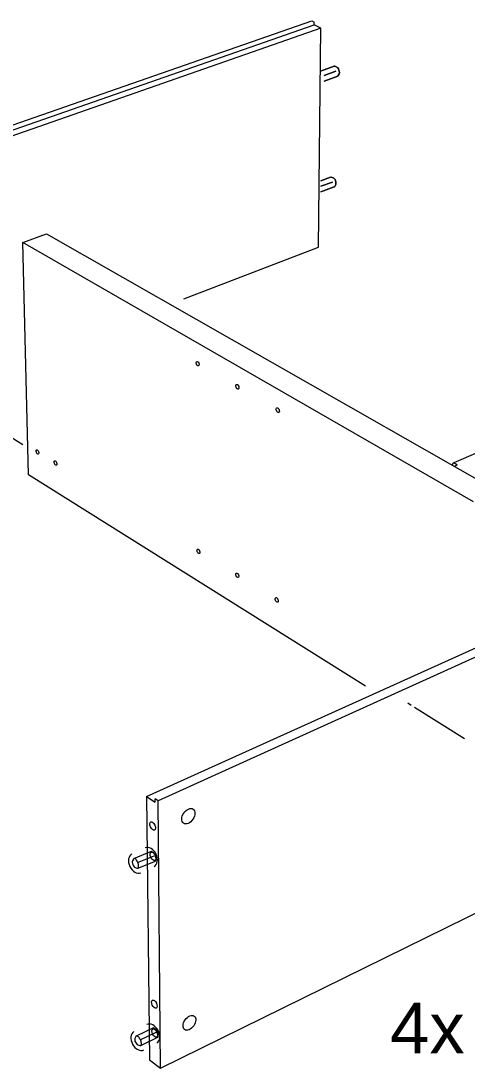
# Model space of a CAD drawing. Header units: metres. Extents: x -6.4 to 35.9, y -8.9 to 6.5.
# Drawn here: x 26.602 to 27.215, y 2.796 to 4.234 of the extents above; entities that cross this region are included whole.
import ezdxf

# ---------------------------------------------------------------- set-up
doc = ezdxf.new("R2010")
doc.units = ezdxf.units.M
doc.header["$MEASUREMENT"] = 0
doc.layers.add('PDF5_Geometry_Num_Penna__7_Num_Penna__7_Num_Penna__7_Num_Penna__7', color=7, linetype='Continuous', lineweight=18)
doc.layers.add('PDF5_Text_Num_Penna__7_Num_Penna__7_Num_Penna__7_Num_Penna__7', color=7, linetype='Continuous', lineweight=18)
doc.styles.add('GENERATED_STYLE_1', font='')
doc.styles.get('GENERATED_STYLE_1').set_extended_font_data('Arial')

msp = doc.modelspace()

# ---------------------------------------------------------------- linework, layer by layer
at = {"layer": 'PDF5_Geometry_Num_Penna__7_Num_Penna__7_Num_Penna__7_Num_Penna__7', "color": 7, "linetype": 'Continuous', "lineweight": 18, "flags": 128}
for points in [[(25.818, 3.8225), (27.0017, 4.234), (27.0047, 4.2325)], [(25.8212, 3.8164), (27.0047, 4.2287)], [(26.8256, 3.8525), (27.011, 3.9232), (27.0139, 4.2242), (27.0047, 4.2287)], [(27.0047, 4.2287), (27.0047, 4.2325)], [(27.0139, 4.2242), (25.8297, 3.8107), (25.8212, 3.8164), (25.8209, 3.8206)], [(26.6044, 3.9297), (26.6371, 3.9416)], [(26.6371, 3.9416), (27.2573, 3.588)], [(27.2237, 3.5736), (26.6044, 3.9297)], [(26.612, 3.6105), (26.6044, 3.9297)], [(26.6046, 3.6517), (26.4695, 3.7361)], [(26.7746, 3.1689), (28.0153, 3.7286), (28.0233, 3.7247)], [(28.0321, 3.7247), (26.7902, 3.1628)], [(27.1951, 3.6248), (27.1952, 3.6252), (27.1953, 3.6257), (27.1955, 3.6261), (27.1957, 3.6265), (27.196, 3.6268), (27.1964, 3.6271), (27.1967, 3.6273)], [(27.1951, 3.6234), (27.1951, 3.6248)], [(27.0754, 3.3206), (26.612, 3.6105)], [(27.1971, 3.6223), (27.1995, 3.6233)], [(27.1995, 3.6233), (27.1999, 3.6235)], [(26.7784, 2.8071), (26.7936, 2.7959), (27.9999, 3.3885)], [(27.1382, 3.294), (27.1336, 3.2969)], [(27.2116, 3.2482), (27.1428, 3.2911)], [(26.7746, 3.1689), (26.7863, 3.1609)], [(26.7746, 3.1689), (26.7784, 2.8071)], [(26.7936, 2.7959), (26.7902, 3.1628), (26.7863, 3.1655)], [(26.7863, 3.1609), (26.7863, 3.1655)], [(26.757, 3.0837), (26.7814, 3.0936)], [(26.7819, 3.0935), (26.7837, 3.0921)], [(26.7621, 3.078), (26.7847, 3.0872)], [(26.7871, 3.0807), (26.7875, 3.083)], [(26.7845, 2.8511), (26.7863, 2.8498)], [(26.7656, 2.8345), (26.7876, 2.845)], [(26.7664, 2.8269), (26.7901, 2.8382)]]:
    msp.add_lwpolyline(points, dxfattribs=at)
for points in [[(27.0321, 4.1718), (27.0136, 4.1648)], [(27.0358, 4.1707), (27.0331, 4.1718)], [(27.0345, 4.165), (27.0185, 4.159)], [(27.0372, 4.1583), (27.0186, 4.1513)], [(27.0392, 4.1615), (27.0379, 4.1589)], [(27.0298, 4.0128), (27.0138, 4.0069)], [(27.0274, 4.0196), (27.0139, 4.0146)], [(27.031, 4.0186), (27.0283, 4.0196)], [(27.0324, 4.0061), (27.0139, 3.9992)], [(27.0345, 4.0093), (27.0331, 4.0068)], [(26.8993, 3.7346), (26.8997, 3.7344), (26.9, 3.734), (26.9004, 3.7336), (26.9007, 3.7331), (26.9009, 3.7326), (26.9012, 3.7321), (26.9013, 3.7315), (26.9014, 3.7309), (26.9015, 3.7304), (26.9014, 3.7299), (26.9013, 3.7295), (26.9012, 3.7291), (26.9009, 3.7288), (26.9007, 3.7286), (26.9004, 3.7285), (26.9, 3.7285), (26.8997, 3.7285), (26.8993, 3.7287), (26.8989, 3.7289), (26.8986, 3.7293), (26.8982, 3.7297), (26.8979, 3.7302), (26.8977, 3.7307), (26.8974, 3.7312), (26.8973, 3.7318), (26.8972, 3.7324), (26.8971, 3.7329), (26.8972, 3.7334), (26.8973, 3.7338), (26.8974, 3.7342), (26.8977, 3.7345), (26.8979, 3.7347), (26.8982, 3.7348), (26.8986, 3.7348), (26.8989, 3.7348)]]:
    msp.add_lwpolyline(points, close=True, dxfattribs=at)
for points in [[(27.0331, 4.1717, 0.199343), (27.0321, 4.1718, -0.199343)], [(27.0389, 4.1666, -0.076721), (27.0396, 4.1633, -0.117111), (27.0393, 4.1615, 0.117111), (27.0396, 4.1633, 0.076721), (27.0389, 4.1666, 0.079964), (27.0372, 4.1696, 0.113472), (27.0358, 4.1707, -0.113472), (27.0372, 4.1696, -0.079964)], [(27.0372, 4.1583, 0.195157), (27.0379, 4.1589, -0.195157)], [(27.0284, 4.0196, 0.199343), (27.0274, 4.0196, -0.199343)], [(27.0342, 4.0145, -0.076721), (27.0348, 4.0111, -0.117532), (27.0345, 4.0094, 0.117532), (27.0348, 4.0111, 0.076721), (27.0342, 4.0145, 0.079964), (27.0325, 4.0174, 0.111707), (27.0311, 4.0185, -0.111707), (27.0325, 4.0174, -0.079964)], [(27.0324, 4.0061, 0.196549), (27.0332, 4.0068, -0.196549)]]:
    msp.add_lwpolyline(points, format="xyb", close=True, dxfattribs=at)
for points in [[(27.2725, 3.6203), (27.2358, 3.641, 0.200938), (27.2299, 3.6413), (27.1967, 3.6273), (27.2004, 3.6251), (27.2009, 3.6249), (27.2011, 3.6247), (27.2013, 3.6245), (27.2013, 3.6244), (27.2012, 3.6242), (27.201, 3.6241), (27.2008, 3.6239), (27.1999, 3.6235), (27.1997, 3.6236), (27.1995, 3.6235), (27.1995, 3.6235), (27.1995, 3.6236)], [(26.7632, 3.071, 0.11473), (26.7636, 3.0735, 0.077675), (26.7626, 3.0781, 0.078998), (26.7601, 3.0822, 0.112752), (26.758, 3.0837, 0.390713), (26.7563, 3.083), (26.7551, 3.0804, 0.116446), (26.7548, 3.0786, 0.15976), (26.7573, 3.0723, 0.112679), (26.7588, 3.0713), (26.7615, 3.0703, 0.18351), (26.7625, 3.0703), (26.7868, 3.0802)], [(26.7839, 2.8512), (26.7602, 2.8399, 0.185335), (26.7595, 2.8392), (26.7584, 2.8365, 0.117669), (26.7582, 2.8347, 0.1608), (26.7611, 2.8286, 0.111853), (26.7626, 2.8276), (26.7654, 2.8268, 0.40637), (26.767, 2.8276, 0.113958), (26.7673, 2.8301, 0.07806), (26.766, 2.8347, 0.079688), (26.7633, 2.8386, 0.115101), (26.7612, 2.8399)], [(26.7904, 2.8387), (26.7906, 2.8409, 0.077208), (26.7904, 2.8426, 0.041903), (26.7892, 2.8457, 0.041563), (26.7875, 2.8486)]]:
    msp.add_lwpolyline(points, format="xyb", dxfattribs=at)
at = {"layer": 'PDF5_Geometry_Num_Penna__7_Num_Penna__7_Num_Penna__7_Num_Penna__7', "color": 7, "linetype": 'Continuous', "lineweight": 18}
msp.add_arc((26.7686, 3.0806), 0.0192, 12.2283, 32.1625, dxfattribs=at)
for centre, major_axis, ratio in [((26.8447, 3.7633), (-0.00122, 0.00312), 0.550903), ((26.9548, 3.6995), (-0.00129, 0.00315), 0.561844), ((26.6245, 3.6421), (-0.00115, 0.00293), 0.525085), ((26.6493, 3.6268), (-0.00118, 0.00295), 0.521763), ((26.8458, 3.5056), (-0.00126, 0.00301), 0.546458), ((26.8992, 3.4726), (-0.0013, 0.00302), 0.551335), ((26.9534, 3.4389), (-0.00131, 0.00307), 0.547631), ((26.8319, 3.1418), (0.00657, 0.00969), 0.646068), ((26.7828, 3.1283), (-0.00259, 0.00572), 0.515998), ((26.7832, 3.0868), (-0.00256, 0.00568), 0.514138), ((26.7852, 2.8837), (-0.00261, 0.00553), 0.507939), ((26.8334, 2.858), (0.00661, 0.00935), 0.625838), ((26.7856, 2.844), (-0.00262, 0.00552), 0.501597)]:
    msp.add_ellipse(centre, major_axis=major_axis, ratio=ratio, dxfattribs=at)
for points in [[(27.0358, 4.1707), (27.0358, 4.1707), (27.0357, 4.1707), (27.0358, 4.1707)], [(27.0358, 4.1707), (27.0358, 4.1707), (27.0357, 4.1707), (27.0358, 4.1707)], [(27.0392, 4.1615), (27.0392, 4.1615), (27.0392, 4.1615), (27.0393, 4.1615)], [(27.0392, 4.1615), (27.0392, 4.1615), (27.0392, 4.1615), (27.0393, 4.1615)], [(27.0311, 4.0185), (27.0311, 4.0185), (27.031, 4.0186), (27.031, 4.0186)], [(27.0311, 4.0185), (27.0311, 4.0185), (27.031, 4.0186), (27.031, 4.0186)], [(27.0345, 4.0093), (27.0345, 4.0093), (27.0345, 4.0094), (27.0345, 4.0094)], [(27.0345, 4.0093), (27.0345, 4.0093), (27.0345, 4.0094), (27.0345, 4.0094)], [(26.7875, 3.0897), (26.7842, 3.0968), (26.7775, 3.1007), (26.7726, 3.0984)], [(26.782, 3.0934), (26.7823, 3.0934), (26.7812, 3.0936), (26.7814, 3.0936)], [(26.7848, 3.0908), (26.7845, 3.0913), (26.7833, 3.0921), (26.7838, 3.0921)], [(26.7838, 3.0921), (26.7838, 3.0921), (26.7837, 3.0921), (26.7837, 3.0921)], [(26.7543, 3.0898), (26.7494, 3.0875), (26.7481, 3.0799), (26.7514, 3.0728)], [(26.7847, 3.0726), (26.7896, 3.0749), (26.7909, 3.0826), (26.7875, 3.0897)], [(26.7868, 3.0802), (26.787, 3.0802), (26.7869, 3.0808), (26.7871, 3.0808)], [(26.7875, 3.083), (26.7875, 3.0835), (26.7875, 3.0841), (26.7874, 3.0846)], [(26.7875, 3.083), (26.7875, 3.083), (26.7875, 3.083), (26.7875, 3.083)], [(26.7514, 3.0728), (26.7548, 3.0657), (26.7615, 3.0618), (26.7664, 3.064)], [(26.7625, 3.0703), (26.7628, 3.0703), (26.7629, 3.071), (26.7632, 3.071)], [(26.7903, 2.8476), (26.7865, 2.8546), (26.7797, 2.8581), (26.7749, 2.8555)], [(26.7845, 2.851), (26.7848, 2.851), (26.7837, 2.8512), (26.7839, 2.8512)], [(26.7864, 2.8498), (26.7864, 2.8498), (26.7863, 2.8498), (26.7863, 2.8498)], [(26.7875, 2.8486), (26.7871, 2.8491), (26.7868, 2.8495), (26.7864, 2.8498)], [(26.7884, 2.8305), (26.7932, 2.833), (26.794, 2.8407), (26.7903, 2.8476)], [(26.757, 2.8459), (26.7523, 2.8433), (26.7515, 2.8356), (26.7552, 2.8287)], [(26.7612, 2.8399), (26.7615, 2.8399), (26.7598, 2.8399), (26.7602, 2.8399)], [(26.7901, 2.8382), (26.7903, 2.8382), (26.7901, 2.8387), (26.7904, 2.8387)], [(26.7906, 2.8409), (26.7906, 2.8409), (26.7906, 2.841), (26.7906, 2.841)], [(26.7552, 2.8287), (26.7589, 2.8218), (26.7658, 2.8183), (26.7706, 2.8208)]]:
    msp.add_open_spline(points, degree=3, dxfattribs=at)

# ---------------------------------------------------------------- texts
at = {"layer": 'PDF5_Text_Num_Penna__7_Num_Penna__7_Num_Penna__7_Num_Penna__7', "color": 7, "linetype": 'Continuous', "lineweight": 18, "insert": (27.1091, 2.8159), "char_height": 0.069662, "attachment_point": 7, "style": 'GENERATED_STYLE_1'}
msp.add_mtext('\\A1;{\\pql;\\fArial|b0|i0|c0|p34;4x}', dxfattribs=at)

doc.saveas('drawing.dxf')
